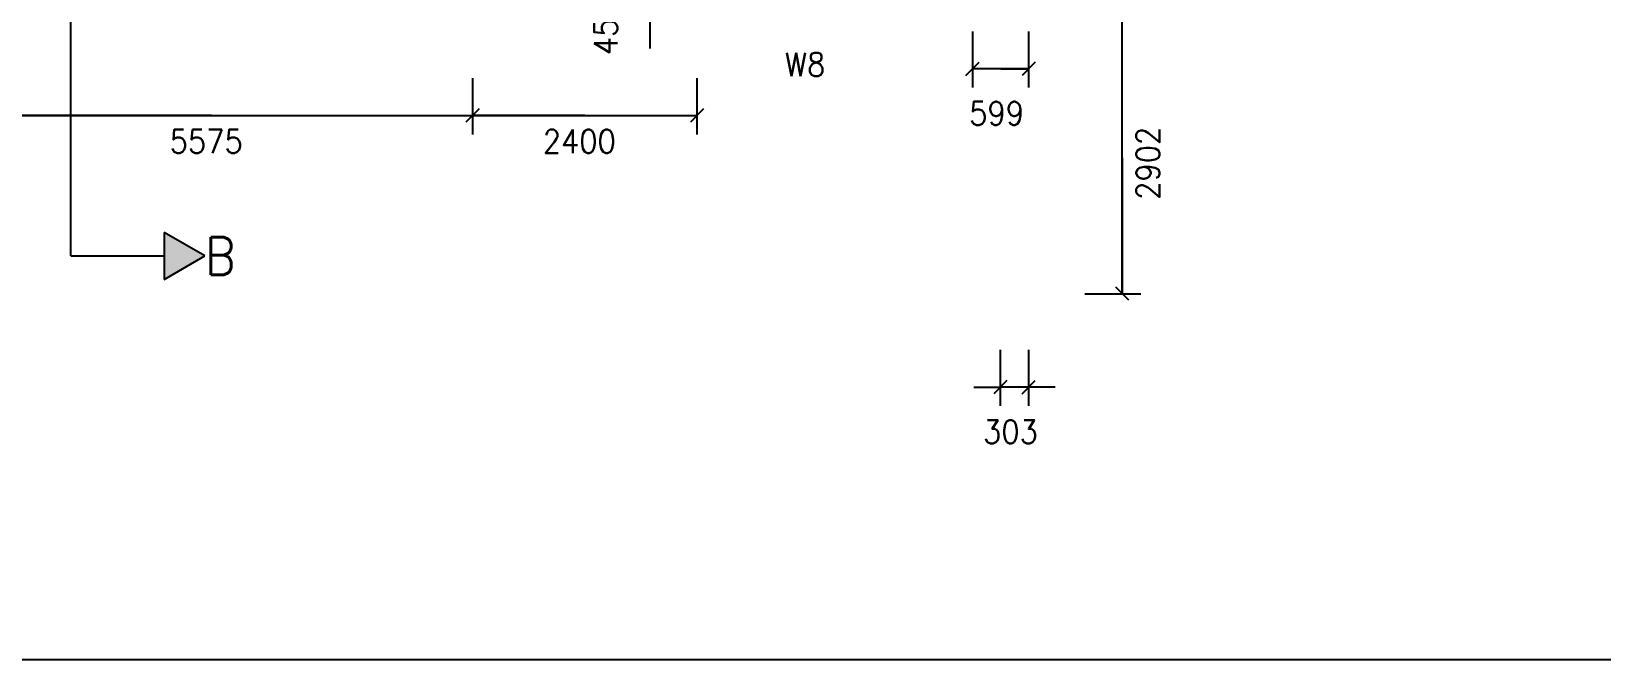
# Model space of a CAD drawing. Header units: millimetres. Extents: x 14063 to 1112248, y -41582 to 2046360.
# Drawn here: x 1085465 to 1102246, y 1972342 to 1979054 of the extents above; entities that cross this region are included whole.
import ezdxf

# ---------------------------------------------------------------- set-up
doc = ezdxf.new("R2010")
doc.units = ezdxf.units.MM
doc.layers.add('NEW_LGF', color=255, linetype='Continuous')
doc.styles.get("Standard").update_dxf_attribs({"font": 'standard'})

# ---------------------------------------------------------------- blocks, each defined once
blk = doc.blocks.new('ADD64D84')
at = {"layer": 'NEW_LGF', "linetype": 'Continuous'}
for points in [[(5737, 18426), (5737, 18926), (6170, 18676)], [(1000, 126), (1000, 626), (1433, 376)]]:
    blk.add_hatch(color=15, dxfattribs=at).paths.add_polyline_path(points, flags=0)
at = {"layer": 'NEW_LGF', "color": 1, "linetype": 'Continuous'}
for p, q in [((6170, 18676), (5737, 18926)), ((5737, 18926), (5737, 18426)), ((4737, 18676), (5737, 18676)), ((4737, 8398), (4737, 18676)), ((5737, 18426), (6170, 18676)), ((0, 376), (0, 8431)), ((1433, 376), (1000, 626)), ((1000, 626), (1000, 126)), ((0, 376), (1000, 376)), ((1000, 126), (1433, 376))]:
    blk.add_line(p, q, dxfattribs=at)
at = {"layer": 'NEW_LGF', "color": 15, "linetype": 'Continuous'}
for p in [(6170, 18476), (1433, 176)]:
    blk.add_text('B', height=400, rotation=359.9494, dxfattribs=at).set_placement(p)
blk = doc.blocks.new('C6B5A1CB')
at = {"layer": 'NEW_LGF', "color": 9, "linetype": 'Continuous'}
for p, q in [((15158, 4402), (15158, 3802)), ((15757, 4402), (15757, 3802)), ((16757, 1600), (16757, 4502)), ((16757, 3051), (16757, 4502)), ((15757, 4002), (15158, 4002)), ((15458, 4002), (15158, 4002)), ((15458, 4002), (15757, 4002)), ((16757, 3051), (16757, 1600)), ((16357, 1600), (16957, 1600)), ((15454, 1000), (15454, 400)), ((15757, 1000), (15757, 400)), ((15172, 600), (15454, 600)), ((15757, 600), (15454, 600)), ((16040, 600), (15757, 600))]:
    blk.add_line(p, q, dxfattribs=at)
at = {"layer": 'NEW_LGF', "color": 4, "linetype": 'Continuous'}
for p, q in [((15087, 3932), (15229, 4073)), ((15828, 4073), (15687, 3932)), ((16828, 1529), (16687, 1671)), ((15525, 671), (15384, 529)), ((15687, 529), (15828, 671))]:
    blk.add_line(p, q, dxfattribs=at)
at = {"layer": 'NEW_LGF', "color": 9, "linetype": 'Continuous'}
for s, p in [('599', (15122, 3402)), ('303', (15270, 0))]:
    blk.add_text(s, height=250, dxfattribs=at).set_placement(p)
blk.add_text('2902', height=250, rotation=90, dxfattribs=at).set_placement((17157, 2603))
blk = doc.blocks.new('46292B51')
at = {"layer": 'NEW_LGF', "color": 9, "linetype": 'Continuous'}
blk.add_text('W8', height=250, dxfattribs=at).set_placement((12877, 109))
blk = doc.blocks.new('744A3B80')
at = {"layer": 'NEW_LGF', "color": 1, "linetype": 'Continuous'}
blk.add_line((0, 0), (42045, 0), dxfattribs=at)
blk = doc.blocks.new('4E36763F')
at = {"layer": 'NEW_LGF', "color": 2, "linetype": 'Continuous'}
for p, q in [((13585, 1117), (13585, 1400)), ((11685, 800), (11685, 200)), ((11685, 800), (11685, 200)), ((14085, 800), (14085, 200)), ((8898, 400), (6110, 400)), ((6110, 400), (11685, 400)), ((8898, 400), (11685, 400)), ((12885, 400), (11685, 400)), ((11685, 400), (14085, 400)), ((12885, 400), (14085, 400))]:
    blk.add_line(p, q, dxfattribs=at)
at = {"layer": 'NEW_LGF', "color": 4, "linetype": 'Continuous'}
for p, q in [((11756, 471), (11614, 329)), ((14156, 471), (14014, 329))]:
    blk.add_line(p, q, dxfattribs=at)
at = {"layer": 'NEW_LGF', "color": 3, "linetype": 'Continuous'}
blk.add_text('450', height=250, rotation=90, dxfattribs=at).set_placement((13235, 1046))
for s, p in [('5575', (8450, 0)), ('2400', (12437, 0))]:
    blk.add_text(s, height=250, dxfattribs=at).set_placement(p)

msp = doc.modelspace()

# ---------------------------------------------------------------- block references
at = {"layer": 'NEW_LGF'}
for name, p in [('744A3B80', (1070202.8, 1972341.7)), ('ADD64D84', (1085885.4, 1976278.4)), ('4E36763F', (1078493.1, 1977754.1)), ('46292B51', (1080643.1, 1978467.7)), ('C6B5A1CB', (1080365.8, 1974651.6))]:
    msp.add_blockref(name, p, dxfattribs=at)

doc.saveas('drawing.dxf')
